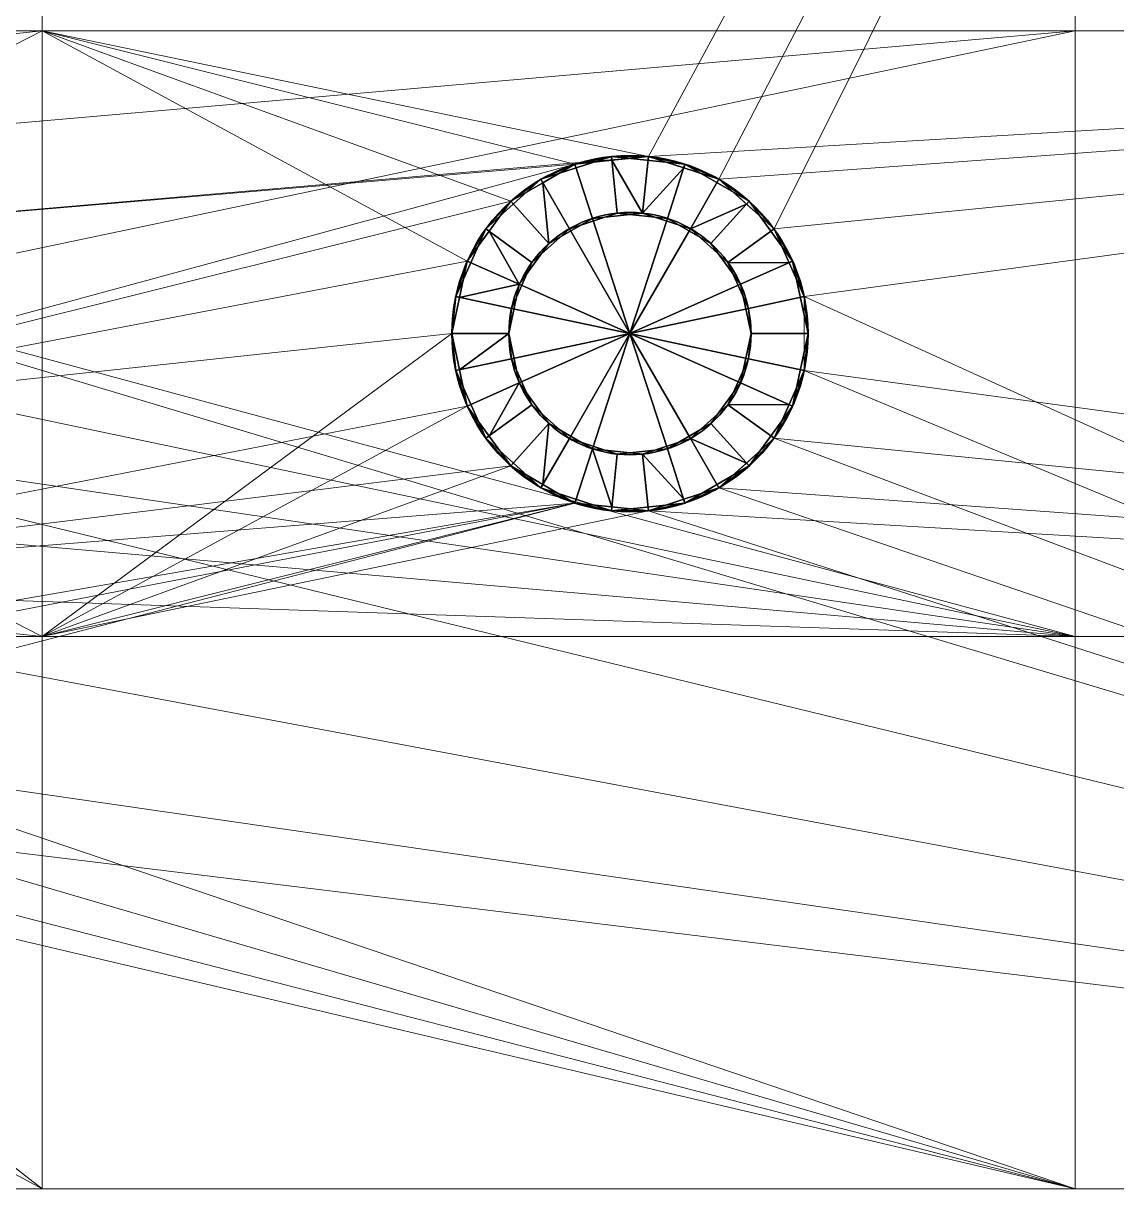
# Model space of a CAD drawing. Header units: millimetres. Extents: x -143 to 264, y -114 to 61.
# Drawn here: x 128.46 to 143.81, y -114.33 to -97.98 of the extents above; entities that cross this region are included whole.
import ezdxf

# ---------------------------------------------------------------- set-up
doc = ezdxf.new("R2010")
doc.units = ezdxf.units.MM
doc.layers.add('1', color=7, linetype='Continuous', true_color=0xffffff)

# ---------------------------------------------------------------- blocks, each defined once
blk = doc.blocks.new('UG_SURFACE_001')
at = {"layer": '1', "color": 60, "linetype": 'Continuous', "lineweight": 18}
for points in [[(22.854103, 15.526712), (21, 17.196152), (44.25, 79.999998)], [(44.25, 79.999998), (44.25, 7.75), (23.868885, 13.24747), (22.854103, 15.526712)], [(44.25, 79.999998), (97.000003, 79.999998), (97.000003, 7.75), (44.25, 7.75)], [(68.000004, 69.499999, 12), (21, 17.196152, 12), (22.854103, 15.526712, 12)], [(22.854103, 15.526712, 12), (23.868885, 13.24747, 12), (68.000004, 0, 12), (68.000004, 69.499999, 12)], [(68.000004, 0, 12), (23.868885, 13.24747, 12), (23.868885, 10.75253, 12)], [(23.868885, 10.75253), (23.868885, 13.24747), (44.25, 7.75)], [(68.000004, 0, 12), (23.868885, 10.75253, 12), (22.854103, 8.473288, 12)], [(22.854103, 8.473288), (23.868885, 10.75253), (44.25, 7.75)], [(22.854103, 8.473288, 12), (21, 6.803847, 12), (68.000004, 0, 12)], [(44.25, 7.75), (22.050809, 7.75), (22.854103, 8.473288)], [(21, 6.803847), (22.050809, 7.75), (44.25, 7.75), (44.25, 0)], [(44.25, 7.75), (97.000003, 7.75), (97.000003, 0), (44.25, 0)], [(68.000004, 0, 12), (21, 6.803847, 12), (18.62717, 6.032869, 12)], [(18.62717, 6.032869), (21, 6.803847), (44.25, 0)], [(18.62717, 6.032869, 12), (16.145898, 6.293661, 12), (0, 0, 12), (68.000004, 0, 12)], [(44.25, 0), (0, 0), (16.145898, 6.293661), (18.62717, 6.032869)], [(68.000004, 0, 12), (0, 0, 12), (0, 0), (44.25, 0)], [(44.25, 0), (97.000003, 0), (68.000004, 0, 12)]]:
    blk.add_3dface(points, dxfattribs=at)
blk = doc.blocks.new('stoika_4_BODY')
at = {"layer": '1', "color": 60, "linetype": 'Continuous', "lineweight": 18}
for p, q in [((68, 0, 12), (0, 0, 12)), ((0, 0), (165, 0))]:
    blk.add_line(p, q, dxfattribs=at)
blk.add_blockref('UG_SURFACE_001', (0, 0), dxfattribs=at)
blk = doc.blocks.new('UG_SURFACE_005')
at = {"layer": '1', "color": 252, "linetype": 'Continuous', "lineweight": 18}
for points in [[(37.227459, 150.377646, 13), (0, 159.999996, 13), (18.62717, 153.967127, 13)], [(68.000004, 159.999996, 13), (0, 159.999996, 13), (37.227459, 150.377646, 13), (38.26132, 150.486305, 13)], [(0, 159.999996, 13), (68.000004, 159.999996, 13), (68.000004, 159.999996), (29.750001, 159.999996)], [(29.750001, 159.999996), (0, 159.999996), (0, 159.999996, 13)], [(0, 159.999996), (29.750001, 159.999996), (18.62717, 153.967127), (16.145898, 153.706342)], [(21, 153.196156), (18.62717, 153.967127), (29.750001, 159.999996)], [(29.750001, 159.999996), (29.750001, 152.250007), (22.050809, 152.250007), (21, 153.196156)], [(29.750001, 159.999996), (68.000004, 159.999996), (68.000004, 152.250007), (29.750001, 152.250007)], [(38.26132, 150.486305, 13), (39.250001, 150.165066, 13), (68.000004, 159.999996, 13)], [(68.000004, 159.999996, 13), (39.250001, 150.165066, 13), (40.022541, 149.469465, 13)], [(68.000004, 90.499997, 13), (68.000004, 159.999996, 13), (40.445369, 147.48022, 13), (40.022541, 146.530539, 13)], [(40.022541, 149.469465, 13), (40.445369, 148.519784, 13), (68.000004, 159.999996, 13)], [(68.000004, 159.999996, 13), (40.445369, 148.519784, 13), (40.445369, 147.48022, 13)], [(18.62717, 153.967127, 13), (21, 153.196156, 13), (37.227459, 150.377646, 13)], [(37.227459, 150.377646, 13), (21, 153.196156, 13), (22.854103, 151.526704, 13)], [(22.854103, 151.526704), (22.050809, 152.250007), (29.750001, 152.250007)], [(29.750001, 152.250007), (23.868885, 149.247468), (22.854103, 151.526704)], [(29.750001, 152.250007), (29.750001, 143.749997), (23.868885, 146.752536), (23.868885, 149.247468)], [(29.750001, 152.250007), (68.000004, 152.250007), (38.26132, 150.486305)], [(29.750001, 143.749997), (29.750001, 152.250007), (35.500001, 148.000002), (35.716135, 146.983162)], [(29.750001, 152.250007), (37.227459, 150.377646), (36.327172, 149.857864)], [(36.327172, 149.857864), (35.716135, 149.016842), (29.750001, 152.250007)], [(38.26132, 150.486305), (37.227459, 150.377646), (29.750001, 152.250007)], [(35.716135, 149.016842), (35.500001, 148.000002), (29.750001, 152.250007)], [(68.000004, 152.250007), (39.250001, 150.165066), (38.26132, 150.486305)], [(40.022541, 149.469465), (39.250001, 150.165066), (68.000004, 152.250007)], [(68.000004, 152.250007), (40.445369, 148.519784), (40.022541, 149.469465)], [(68.000004, 152.250007), (68.000004, 143.749997), (40.445369, 147.48022), (40.445369, 148.519784)], [(22.854103, 151.526704, 13), (35.716135, 149.016842, 13), (36.327172, 149.857864, 13)], [(22.854103, 151.526704, 13), (23.868885, 149.247468, 13), (35.500001, 148.000002, 13), (35.716135, 149.016842, 13)], [(36.327172, 149.857864, 13), (37.227459, 150.377646, 13), (22.854103, 151.526704, 13)], [(38.26132, 150.486305), (38.26132, 150.486305, 13), (37.227459, 150.377646, 13), (37.227459, 150.377646)], [(39.250001, 150.165066), (39.250001, 150.165066, 13), (38.26132, 150.486305, 13), (38.26132, 150.486305)], [(37.227459, 150.377646), (37.227459, 150.377646, 13), (36.327172, 149.857864, 13), (36.327172, 149.857864)], [(40.022541, 149.469465), (40.022541, 149.469465, 13), (39.250001, 150.165066, 13), (39.250001, 150.165066)], [(36.327172, 149.857864), (36.327172, 149.857864, 13), (35.716135, 149.016842, 13), (35.716135, 149.016842)], [(40.445369, 148.519784), (40.445369, 148.519784, 13), (40.022541, 149.469465, 13), (40.022541, 149.469465)], [(23.868885, 149.247468, 13), (37.227459, 145.622358, 13), (36.327172, 146.14214, 13)], [(36.327172, 146.14214, 13), (35.716135, 146.983162, 13), (23.868885, 149.247468, 13)], [(35.716135, 146.983162, 13), (35.500001, 148.000002, 13), (23.868885, 149.247468, 13)], [(37.227459, 145.622358, 13), (23.868885, 149.247468, 13), (23.868885, 146.752536, 13)], [(35.716135, 149.016842), (35.716135, 149.016842, 13), (35.500001, 148.000002, 13), (35.500001, 148.000002)], [(40.445369, 147.48022), (40.445369, 147.48022, 13), (40.445369, 148.519784, 13), (40.445369, 148.519784)], [(35.500001, 148.000002), (35.500001, 148.000002, 13), (35.716135, 146.983162, 13), (35.716135, 146.983162)], [(40.022541, 146.530539), (40.022541, 146.530539, 13), (40.445369, 147.48022, 13), (40.445369, 147.48022)], [(40.022541, 146.530539), (40.445369, 147.48022), (68.000004, 143.749997)], [(29.750001, 143.749997), (35.716135, 146.983162), (36.327172, 146.14214)], [(35.716135, 146.983162), (35.716135, 146.983162, 13), (36.327172, 146.14214, 13), (36.327172, 146.14214)], [(38.26132, 145.513698, 13), (23.868885, 146.752536, 13), (22.854103, 144.473284, 13), (68.000004, 90.499997, 13)], [(22.854103, 144.473284), (23.868885, 146.752536), (29.750001, 143.749997)], [(23.868885, 146.752536, 13), (38.26132, 145.513698, 13), (37.227459, 145.622358, 13)], [(40.022541, 146.530539, 13), (39.250001, 145.834938, 13), (68.000004, 90.499997, 13)], [(39.250001, 145.834938), (39.250001, 145.834938, 13), (40.022541, 146.530539, 13), (40.022541, 146.530539)], [(68.000004, 143.749997), (39.250001, 145.834938), (40.022541, 146.530539)], [(36.327172, 146.14214), (37.227459, 145.622358), (29.750001, 143.749997)], [(36.327172, 146.14214), (36.327172, 146.14214, 13), (37.227459, 145.622358, 13), (37.227459, 145.622358)], [(68.000004, 90.499997, 13), (39.250001, 145.834938, 13), (38.26132, 145.513698, 13)], [(38.26132, 145.513698), (38.26132, 145.513698, 13), (39.250001, 145.834938, 13), (39.250001, 145.834938)], [(38.26132, 145.513698), (39.250001, 145.834938), (68.000004, 143.749997)], [(29.750001, 143.749997), (37.227459, 145.622358), (38.26132, 145.513698)], [(37.227459, 145.622358), (37.227459, 145.622358, 13), (38.26132, 145.513698, 13), (38.26132, 145.513698)], [(38.26132, 145.513698), (68.000004, 143.749997), (29.750001, 143.749997)], [(22.854103, 144.473284, 13), (21, 142.803848, 13), (68.000004, 90.499997, 13)], [(29.750001, 143.749997), (22.050809, 143.749997), (22.854103, 144.473284)], [(21, 142.803848), (22.050809, 143.749997), (29.750001, 143.749997), (29.750001, 79.999998)], [(29.750001, 143.749997), (68.000004, 143.749997), (68.000004, 79.999998), (29.750001, 79.999998)]]:
    blk.add_3dface(points, dxfattribs=at)
blk = doc.blocks.new('stoika_5_MODEL')
at = {"layer": '1', "color": 252, "linetype": 'Continuous', "lineweight": 18}
for p, q in [((0, 160, 13), (68, 160, 13)), ((165, 160), (0, 160))]:
    blk.add_line(p, q, dxfattribs=at)
at = {"layer": '1', "color": 252, "linetype": 'Continuous', "lineweight": 18, "extrusion": (0, 0, -1)}
for centre in [(-38, 148), (-38, 148, -13)]:
    blk.add_circle(centre, 2.5, dxfattribs=at)
at = {"layer": '1', "color": 252, "linetype": 'Continuous', "lineweight": 18}
blk.add_blockref('UG_SURFACE_005', (0, 0), dxfattribs=at)
blk = doc.blocks.new('UG_SURFACE_007')
at = {"layer": '1', "color": 60, "linetype": 'Continuous', "lineweight": 18}
for points in [[(120.750003, 159.999996, 9.5), (68.000004, 159.999996, 9.5), (68.000004, 152.250007, 9.5), (120.750003, 152.250007, 9.5)], [(68.000004, 159.999996), (120.750003, 159.999996), (120.750003, 152.250007), (68.000004, 152.250007)], [(120.750003, 159.999996), (68.000004, 159.999996), (68.000004, 159.999996, 9.5), (120.750003, 159.999996, 9.5)], [(120.750003, 159.999996, 9.5), (120.750003, 152.250007, 9.5), (142.833471, 152.250007, 9.5), (142.98521, 152.458876, 9.5)], [(142.98521, 152.458876, 9.5), (145.145893, 153.706342, 9.5), (120.750003, 159.999996, 9.5)], [(145.145893, 153.706342, 9.5), (147.627175, 153.967127, 9.5), (165.000007, 159.999996, 9.5), (120.750003, 159.999996, 9.5)], [(120.750003, 159.999996), (145.145893, 153.706342), (142.98521, 152.458876)], [(120.750003, 159.999996), (158.999994, 159.999996), (147.627175, 153.967127), (145.145893, 153.706342)], [(142.98521, 152.458876), (142.833471, 152.250007), (120.750003, 152.250007), (120.750003, 159.999996)], [(158.999994, 159.999996), (120.750003, 159.999996), (120.750003, 159.999996, 9.5), (165.000007, 159.999996, 9.5)], [(120.750003, 152.250007, 9.5), (68.000004, 152.250007, 9.5), (68.000004, 143.749997, 9.5), (120.750003, 143.749997, 9.5)], [(68.000004, 152.250007), (120.750003, 152.250007), (120.750003, 143.749997), (68.000004, 143.749997)], [(141.000003, 148.000002, 9.5), (141.518727, 150.440425, 9.5), (120.750003, 152.250007, 9.5), (120.750003, 143.749997, 9.5)], [(141.518727, 150.440425, 9.5), (142.833471, 152.250007, 9.5), (120.750003, 152.250007, 9.5)], [(120.750003, 152.250007), (141.518727, 150.440425), (141.000003, 148.000002)], [(120.750003, 152.250007), (142.833471, 152.250007), (141.518727, 150.440425)], [(141.000003, 148.000002), (141.518727, 145.559579), (120.750003, 143.749997), (120.750003, 152.250007)], [(120.750003, 143.749997, 9.5), (141.518727, 145.559579, 9.5), (141.000003, 148.000002, 9.5)], [(120.750003, 143.749997, 9.5), (142.833471, 143.749997, 9.5), (141.518727, 145.559579, 9.5)], [(141.518727, 145.559579), (142.833471, 143.749997), (120.750003, 143.749997)], [(120.750003, 143.749997, 9.5), (68.000004, 143.749997, 9.5), (68.000004, 79.999998, 9.5), (120.750003, 79.999998, 9.5)], [(68.000004, 143.749997), (120.750003, 143.749997), (120.750003, 79.999998), (68.000004, 79.999998)], [(142.98521, 143.541127, 9.5), (142.833471, 143.749997, 9.5), (120.750003, 143.749997, 9.5), (120.750003, 79.999998, 9.5)], [(120.750003, 79.999998), (120.750003, 143.749997), (142.833471, 143.749997), (142.98521, 143.541127)]]:
    blk.add_3dface(points, dxfattribs=at)
blk = doc.blocks.new('plohadka_pod_stoiku_4')
at = {"layer": '1', "color": 60, "linetype": 'Continuous', "lineweight": 18}
for p, q in [((0, 160, 9.5), (165, 160, 9.5)), ((165, 160), (0, 160))]:
    blk.add_line(p, q, dxfattribs=at)
blk.add_blockref('UG_SURFACE_007', (0, 0), dxfattribs=at)
blk = doc.blocks.new('UG_SURFACE_008')
at = {"layer": '1', "color": 60, "linetype": 'Continuous', "lineweight": 18}
for points in [[(0, 159.999996), (29.750001, 159.999996), (18.62717, 153.967127), (16.145898, 153.706342)], [(29.750001, 159.999996), (0, 159.999996), (6, 159.999996, 14.5), (29.750001, 159.999996, 14.5)], [(16.145898, 153.706342, 14.5), (18.62717, 153.967127, 14.5), (29.750001, 159.999996, 14.5), (6, 159.999996, 14.5)], [(29.750001, 159.999996, 14.5), (18.62717, 153.967127, 14.5), (21, 153.196156, 14.5)], [(21, 153.196156), (18.62717, 153.967127), (29.750001, 159.999996)], [(21, 153.196156, 14.5), (22.050809, 152.250007, 14.5), (29.750001, 152.250007, 14.5), (29.750001, 159.999996, 14.5)], [(29.750001, 159.999996), (29.750001, 152.250007), (22.050809, 152.250007), (21, 153.196156)], [(68.000004, 159.999996, 14.5), (29.750001, 159.999996, 14.5), (29.750001, 152.250007, 14.5), (68.000004, 152.250007, 14.5)], [(29.750001, 159.999996), (68.000004, 159.999996), (68.000004, 152.250007), (29.750001, 152.250007)], [(68.000004, 159.999996), (29.750001, 159.999996), (29.750001, 159.999996, 14.5), (68.000004, 159.999996, 14.5)], [(29.750001, 152.250007, 14.5), (22.050809, 152.250007, 14.5), (22.854103, 151.526704, 14.5)], [(22.854103, 151.526704), (22.050809, 152.250007), (29.750001, 152.250007)], [(22.854103, 151.526704, 14.5), (23.868885, 149.247468, 14.5), (29.750001, 152.250007, 14.5)], [(29.750001, 152.250007), (23.868885, 149.247468), (22.854103, 151.526704)], [(29.750001, 143.749997, 14.5), (29.750001, 152.250007, 14.5), (23.868885, 149.247468, 14.5), (23.868885, 146.752536, 14.5)], [(29.750001, 152.250007), (29.750001, 143.749997), (23.868885, 146.752536), (23.868885, 149.247468)], [(29.750001, 152.250007, 14.5), (35.716135, 149.016842, 14.5), (36.327172, 149.857864, 14.5)], [(29.750001, 152.250007, 14.5), (35.500001, 148.000002, 14.5), (35.716135, 149.016842, 14.5)], [(29.750001, 152.250007, 14.5), (37.227459, 150.377646, 14.5), (38.26132, 150.486305, 14.5)], [(35.716135, 146.983162, 14.5), (35.500001, 148.000002, 14.5), (29.750001, 152.250007, 14.5), (29.750001, 143.749997, 14.5)], [(38.26132, 150.486305, 14.5), (68.000004, 152.250007, 14.5), (29.750001, 152.250007, 14.5)], [(36.327172, 149.857864, 14.5), (37.227459, 150.377646, 14.5), (29.750001, 152.250007, 14.5)], [(29.750001, 152.250007), (68.000004, 152.250007), (38.26132, 150.486305)], [(29.750001, 143.749997), (29.750001, 152.250007), (35.500001, 148.000002), (35.716135, 146.983162)], [(29.750001, 152.250007), (37.227459, 150.377646), (36.327172, 149.857864)], [(36.327172, 149.857864), (35.716135, 149.016842), (29.750001, 152.250007)], [(38.26132, 150.486305), (37.227459, 150.377646), (29.750001, 152.250007)], [(35.716135, 149.016842), (35.500001, 148.000002), (29.750001, 152.250007)], [(38.26132, 150.486305, 14.5), (39.250001, 150.165066, 14.5), (68.000004, 152.250007, 14.5)], [(68.000004, 152.250007), (39.250001, 150.165066), (38.26132, 150.486305)], [(68.000004, 152.250007, 14.5), (39.250001, 150.165066, 14.5), (40.022541, 149.469465, 14.5)], [(40.022541, 149.469465), (39.250001, 150.165066), (68.000004, 152.250007)], [(40.022541, 149.469465, 14.5), (40.445369, 148.519784, 14.5), (68.000004, 152.250007, 14.5)], [(68.000004, 152.250007), (40.445369, 148.519784), (40.022541, 149.469465)], [(68.000004, 143.749997, 14.5), (68.000004, 152.250007, 14.5), (40.445369, 148.519784, 14.5), (40.445369, 147.48022, 14.5)], [(68.000004, 152.250007), (68.000004, 143.749997), (40.445369, 147.48022), (40.445369, 148.519784)], [(38.26132, 150.486305), (38.26132, 150.486305, 14.5), (37.227459, 150.377646, 14.5), (37.227459, 150.377646)], [(39.250001, 150.165066), (39.250001, 150.165066, 14.5), (38.26132, 150.486305, 14.5), (38.26132, 150.486305)], [(37.227459, 150.377646), (37.227459, 150.377646, 14.5), (36.327172, 149.857864, 14.5), (36.327172, 149.857864)], [(40.022541, 149.469465), (40.022541, 149.469465, 14.5), (39.250001, 150.165066, 14.5), (39.250001, 150.165066)], [(36.327172, 149.857864), (36.327172, 149.857864, 14.5), (35.716135, 149.016842, 14.5), (35.716135, 149.016842)], [(40.445369, 148.519784), (40.445369, 148.519784, 14.5), (40.022541, 149.469465, 14.5), (40.022541, 149.469465)], [(35.716135, 149.016842), (35.716135, 149.016842, 14.5), (35.500001, 148.000002, 14.5), (35.500001, 148.000002)], [(40.445369, 147.48022), (40.445369, 147.48022, 14.5), (40.445369, 148.519784, 14.5), (40.445369, 148.519784)], [(35.500001, 148.000002), (35.500001, 148.000002, 14.5), (35.716135, 146.983162, 14.5), (35.716135, 146.983162)], [(68.000004, 143.749997, 14.5), (40.445369, 147.48022, 14.5), (40.022541, 146.530539, 14.5)], [(40.022541, 146.530539), (40.445369, 147.48022), (68.000004, 143.749997)], [(40.022541, 146.530539), (40.022541, 146.530539, 14.5), (40.445369, 147.48022, 14.5), (40.445369, 147.48022)], [(36.327172, 146.14214, 14.5), (35.716135, 146.983162, 14.5), (29.750001, 143.749997, 14.5)], [(29.750001, 143.749997), (35.716135, 146.983162), (36.327172, 146.14214)], [(35.716135, 146.983162), (35.716135, 146.983162, 14.5), (36.327172, 146.14214, 14.5), (36.327172, 146.14214)], [(29.750001, 143.749997, 14.5), (23.868885, 146.752536, 14.5), (22.854103, 144.473284, 14.5)], [(22.854103, 144.473284), (23.868885, 146.752536), (29.750001, 143.749997)], [(40.022541, 146.530539, 14.5), (39.250001, 145.834938, 14.5), (68.000004, 143.749997, 14.5)], [(68.000004, 143.749997), (39.250001, 145.834938), (40.022541, 146.530539)], [(39.250001, 145.834938), (39.250001, 145.834938, 14.5), (40.022541, 146.530539, 14.5), (40.022541, 146.530539)], [(29.750001, 143.749997, 14.5), (37.227459, 145.622358, 14.5), (36.327172, 146.14214, 14.5)], [(36.327172, 146.14214), (37.227459, 145.622358), (29.750001, 143.749997)], [(36.327172, 146.14214), (36.327172, 146.14214, 14.5), (37.227459, 145.622358, 14.5), (37.227459, 145.622358)], [(68.000004, 143.749997, 14.5), (39.250001, 145.834938, 14.5), (38.26132, 145.513698, 14.5)], [(38.26132, 145.513698), (39.250001, 145.834938), (68.000004, 143.749997)], [(38.26132, 145.513698), (38.26132, 145.513698, 14.5), (39.250001, 145.834938, 14.5), (39.250001, 145.834938)], [(38.26132, 145.513698, 14.5), (37.227459, 145.622358, 14.5), (29.750001, 143.749997, 14.5)], [(29.750001, 143.749997), (37.227459, 145.622358), (38.26132, 145.513698)], [(37.227459, 145.622358), (37.227459, 145.622358, 14.5), (38.26132, 145.513698, 14.5), (38.26132, 145.513698)], [(29.750001, 143.749997, 14.5), (68.000004, 143.749997, 14.5), (38.26132, 145.513698, 14.5)], [(38.26132, 145.513698), (68.000004, 143.749997), (29.750001, 143.749997)], [(22.854103, 144.473284, 14.5), (22.050809, 143.749997, 14.5), (29.750001, 143.749997, 14.5)], [(29.750001, 143.749997), (22.050809, 143.749997), (22.854103, 144.473284)], [(29.750001, 79.999998, 14.5), (29.750001, 143.749997, 14.5), (22.050809, 143.749997, 14.5), (21, 142.803848, 14.5)], [(21, 142.803848), (22.050809, 143.749997), (29.750001, 143.749997), (29.750001, 79.999998)], [(68.000004, 143.749997, 14.5), (29.750001, 143.749997, 14.5), (29.750001, 79.999998, 14.5), (68.000004, 79.999998, 14.5)], [(29.750001, 143.749997), (68.000004, 143.749997), (68.000004, 79.999998), (29.750001, 79.999998)]]:
    blk.add_3dface(points, dxfattribs=at)
blk = doc.blocks.new('plohadka_pod_stoiku_5')
at = {"layer": '1', "color": 60, "linetype": 'Continuous', "lineweight": 18}
for p, q in [((0, 160, 14.5), (165, 160, 14.5)), ((165, 160), (0, 160))]:
    blk.add_line(p, q, dxfattribs=at)
at = {"layer": '1', "color": 60, "linetype": 'Continuous', "lineweight": 18, "extrusion": (0, 0, -1)}
for centre in [(-38, 148, -14.5), (-38, 148)]:
    blk.add_circle(centre, 2.5, dxfattribs=at)
at = {"layer": '1', "color": 60, "linetype": 'Continuous', "lineweight": 18}
blk.add_blockref('UG_SURFACE_008', (0, 0), dxfattribs=at)
blk = doc.blocks.new('UG_SURFACE_023')
at = {"layer": '1', "color": 30, "linetype": 'Continuous', "lineweight": 25}
for points in [[(-0.261321, 2.486305, 0.8), (-1.25, 2.165064, 0.8), (-0.772542, 2.377641, 29.200001)], [(-1.25, 2.165064, 0.8), (-0.261321, 2.486305, 0.8), (-0.177698, 1.690687), (-0.85, 1.472243)], [(-0.772542, 2.377641, 29.200001), (-0.255611, 2.431973, 29.200001), (-0.261321, 2.486305, 0.8)], [(0.772542, 2.377641, 0.8), (-0.261321, 2.486305, 0.8), (0.261321, 2.486305, 29.200001)], [(-0.261321, 2.486305, 0.8), (-0.255611, 2.431973, 29.200001), (0.261321, 2.486305, 29.200001)], [(-0.261321, 2.486305, 0.8), (0.772542, 2.377641, 0.8), (0.525329, 1.616796), (-0.177698, 1.690687)], [(0.177698, 1.690687, 29.999999), (0.261321, 2.486305, 29.200001), (-0.255611, 2.431973, 29.200001)], [(0.755661, 2.325684, 29.200001), (0.261321, 2.486305, 29.200001), (0.177698, 1.690687, 29.999999)], [(0.261321, 2.486305, 29.200001), (0.755661, 2.325684, 29.200001), (0.772542, 2.377641, 0.8)], [(-1.25, 2.165064, 0.8), (-1.222685, 2.117752, 29.200001), (-0.772542, 2.377641, 29.200001)], [(-1.137522, 1.263346, 29.999999), (-0.525329, 1.616796, 29.999999), (-0.772542, 2.377641, 29.200001), (-1.222685, 2.117752, 29.200001)], [(-0.255611, 2.431973, 29.200001), (-0.772542, 2.377641, 29.200001), (-0.525329, 1.616796, 29.999999), (0.177698, 1.690687, 29.999999)], [(0.177698, 1.690687, 29.999999), (0.85, 1.472243, 29.999999), (1.25, 2.165064, 29.200001), (0.755661, 2.325684, 29.200001)], [(0.772542, 2.377641, 0.8), (1.672826, 1.857862, 0.8), (1.137522, 1.263346), (0.525329, 1.616796)], [(0.772542, 2.377641, 0.8), (0.755661, 2.325684, 29.200001), (1.25, 2.165064, 29.200001)], [(1.672826, 1.857862, 0.8), (0.772542, 2.377641, 0.8), (1.25, 2.165064, 29.200001)], [(-1.25, 2.165064, 0.8), (-2.022543, 1.469463, 0.8), (-1.672826, 1.857862, 29.200001)], [(-2.022543, 1.469463, 0.8), (-1.25, 2.165064, 0.8), (-0.85, 1.472243), (-1.375329, 0.999235)], [(-1.672826, 1.857862, 29.200001), (-1.222685, 2.117752, 29.200001), (-1.25, 2.165064, 0.8)], [(1.636271, 1.817263, 29.200001), (1.25, 2.165064, 29.200001), (0.85, 1.472243, 29.999999)], [(1.25, 2.165064, 29.200001), (1.636271, 1.817263, 29.200001), (1.672826, 1.857862, 0.8)], [(-1.222685, 2.117752, 29.200001), (-1.672826, 1.857862, 29.200001), (-1.137522, 1.263346, 29.999999)], [(-2.022543, 1.469463, 0.8), (-1.978345, 1.437352, 29.200001), (-1.672826, 1.857862, 29.200001)], [(-1.553027, 0.691452, 29.999999), (-1.137522, 1.263346, 29.999999), (-1.672826, 1.857862, 29.200001), (-1.978345, 1.437352, 29.200001)], [(0.85, 1.472243, 29.999999), (1.375329, 0.999235, 29.999999), (2.022543, 1.469463, 29.200001), (1.636271, 1.817263, 29.200001)], [(1.672826, 1.857862, 0.8), (2.283864, 1.016842, 0.8), (1.553027, 0.691452), (1.137522, 1.263346)], [(1.672826, 1.857862, 0.8), (1.636271, 1.817263, 29.200001), (2.022543, 1.469463, 29.200001)], [(2.283864, 1.016842, 0.8), (1.672826, 1.857862, 0.8), (2.022543, 1.469463, 29.200001)], [(-0.85, 1.472243), (-0.177698, 1.690687), (0.525329, 1.616796), (0, 0)], [(0.85, 1.472243, 29.999999), (0.177698, 1.690687, 29.999999), (-0.525329, 1.616796, 29.999999), (0, 0, 29.999999)], [(0, 0), (-1.662851, 0.35345), (-1.375329, 0.999235), (-0.85, 1.472243)], [(-0.525329, 1.616796, 29.999999), (-1.137522, 1.263346, 29.999999), (-1.553027, 0.691452, 29.999999), (0, 0, 29.999999)], [(0.525329, 1.616796), (1.137522, 1.263346), (1.553027, 0.691452), (0, 0)], [(0, 0, 29.999999), (1.662851, 0.35345, 29.999999), (1.375329, 0.999235, 29.999999), (0.85, 1.472243, 29.999999)], [(-2.022543, 1.469463, 0.8), (-2.445369, 0.519779, 0.8), (-2.283864, 1.016842, 29.200001)], [(-2.445369, 0.519779, 0.8), (-2.022543, 1.469463, 0.8), (-1.375329, 0.999235), (-1.662851, 0.35345)], [(-2.283864, 1.016842, 29.200001), (-1.978345, 1.437352, 29.200001), (-2.022543, 1.469463, 0.8)], [(-1.978345, 1.437352, 29.200001), (-2.283864, 1.016842, 29.200001), (-1.553027, 0.691452, 29.999999)], [(2.233956, 0.994621, 29.200001), (2.022543, 1.469463, 29.200001), (1.375329, 0.999235, 29.999999)], [(2.022543, 1.469463, 29.200001), (2.233956, 0.994621, 29.200001), (2.283864, 1.016842, 0.8)], [(-2.445369, 0.519779, 0.8), (-2.391932, 0.508421, 29.200001), (-2.283864, 1.016842, 29.200001)], [(-1.553027, 0.691452, 29.999999), (-2.283864, 1.016842, 29.200001), (-2.391932, 0.508421, 29.200001)], [(1.375329, 0.999235, 29.999999), (1.662851, 0.35345, 29.999999), (2.445369, 0.519779, 29.200001), (2.233956, 0.994621, 29.200001)], [(2.283864, 1.016842, 0.8), (2.5, 0, 0.8), (1.7, 0), (1.553027, 0.691452)], [(2.283864, 1.016842, 0.8), (2.233956, 0.994621, 29.200001), (2.445369, 0.519779, 29.200001)], [(2.5, 0, 0.8), (2.283864, 1.016842, 0.8), (2.445369, 0.519779, 29.200001)], [(-2.391932, 0.508421, 29.200001), (-2.5, 0, 29.200001), (-1.7, 0, 29.999999), (-1.553027, 0.691452, 29.999999)], [(-1.553027, 0.691452, 29.999999), (-1.7, 0, 29.999999), (-1.553027, -0.691452, 29.999999), (0, 0, 29.999999)], [(1.553027, 0.691452), (1.7, 0), (1.553027, -0.691452), (0, 0)], [(-2.445369, 0.519779, 0.8), (-2.5, 0, 0.8), (-2.5, 0, 29.200001)], [(-2.5, 0, 29.200001), (-2.391932, 0.508421, 29.200001), (-2.445369, 0.519779, 0.8)], [(-2.5, 0, 0.8), (-2.445369, 0.519779, 0.8), (-1.662851, 0.35345), (-1.7, 0)], [(2.5, 0, 29.200001), (2.445369, 0.519779, 29.200001), (1.662851, 0.35345, 29.999999), (1.7, 0, 29.999999)], [(2.445369, 0.519779, 29.200001), (2.5, 0, 29.200001), (2.5, 0, 0.8)], [(-1.662851, -0.35345), (-1.7, 0), (-1.662851, 0.35345), (0, 0)], [(1.662851, -0.35345, 29.999999), (1.7, 0, 29.999999), (1.662851, 0.35345, 29.999999), (0, 0, 29.999999)], [(-1.7, 0, 29.999999), (-2.5, 0, 29.200001), (-2.391932, -0.508421, 29.200001)], [(-2.445369, -0.519779, 0.8), (-2.391932, -0.508421, 29.200001), (-2.5, 0, 29.200001)], [(-2.5, 0, 29.200001), (-2.5, 0, 0.8), (-2.445369, -0.519779, 0.8)], [(-1.7, 0), (-1.662851, -0.35345), (-2.445369, -0.519779, 0.8), (-2.5, 0, 0.8)], [(-2.391932, -0.508421, 29.200001), (-2.283864, -1.016842, 29.200001), (-1.553027, -0.691452, 29.999999), (-1.7, 0, 29.999999)], [(-0.85, -1.472243), (-1.375329, -0.999235), (-1.662851, -0.35345), (0, 0)], [(-1.553027, -0.691452, 29.999999), (-1.137522, -1.263346, 29.999999), (-0.525329, -1.616796, 29.999999), (0, 0, 29.999999)], [(0.525329, -1.616796), (-0.177698, -1.690687), (-0.85, -1.472243), (0, 0)], [(-0.525329, -1.616796, 29.999999), (0.177698, -1.690687, 29.999999), (0.85, -1.472243, 29.999999), (0, 0, 29.999999)], [(0.85, -1.472243, 29.999999), (1.375329, -0.999235, 29.999999), (1.662851, -0.35345, 29.999999), (0, 0, 29.999999)], [(1.553027, -0.691452), (1.137522, -1.263346), (0.525329, -1.616796), (0, 0)], [(2.5, 0, 0.8), (2.283864, -1.016842, 0.8), (1.553027, -0.691452), (1.7, 0)], [(1.7, 0, 29.999999), (1.662851, -0.35345, 29.999999), (2.445369, -0.519779, 29.200001), (2.5, 0, 29.200001)], [(2.445369, -0.519779, 29.200001), (2.283864, -1.016842, 0.8), (2.5, 0, 0.8)], [(2.5, 0, 0.8), (2.5, 0, 29.200001), (2.445369, -0.519779, 29.200001)], [(-2.022543, -1.469463, 0.8), (-2.445369, -0.519779, 0.8), (-1.662851, -0.35345), (-1.375329, -0.999235)], [(2.233956, -0.994621, 29.200001), (2.445369, -0.519779, 29.200001), (1.662851, -0.35345, 29.999999), (1.375329, -0.999235, 29.999999)], [(-2.283864, -1.016842, 29.200001), (-2.391932, -0.508421, 29.200001), (-2.445369, -0.519779, 0.8)], [(-2.283864, -1.016842, 29.200001), (-2.445369, -0.519779, 0.8), (-2.022543, -1.469463, 0.8)], [(2.445369, -0.519779, 29.200001), (2.233956, -0.994621, 29.200001), (2.283864, -1.016842, 0.8)], [(-1.553027, -0.691452, 29.999999), (-2.283864, -1.016842, 29.200001), (-1.978345, -1.437352, 29.200001)], [(-1.978345, -1.437352, 29.200001), (-1.672826, -1.857862, 29.200001), (-1.137522, -1.263346, 29.999999), (-1.553027, -0.691452, 29.999999)], [(2.283864, -1.016842, 0.8), (1.672826, -1.857862, 0.8), (1.137522, -1.263346), (1.553027, -0.691452)], [(-2.022543, -1.469463, 0.8), (-1.978345, -1.437352, 29.200001), (-2.283864, -1.016842, 29.200001)], [(-1.25, -2.165064, 0.8), (-2.022543, -1.469463, 0.8), (-1.375329, -0.999235), (-0.85, -1.472243)], [(1.636271, -1.817263, 29.200001), (2.022543, -1.469463, 29.200001), (1.375329, -0.999235, 29.999999), (0.85, -1.472243, 29.999999)], [(1.375329, -0.999235, 29.999999), (2.022543, -1.469463, 29.200001), (2.233956, -0.994621, 29.200001)], [(2.022543, -1.469463, 29.200001), (1.672826, -1.857862, 0.8), (2.283864, -1.016842, 0.8)], [(2.283864, -1.016842, 0.8), (2.233956, -0.994621, 29.200001), (2.022543, -1.469463, 29.200001)], [(-1.137522, -1.263346, 29.999999), (-1.672826, -1.857862, 29.200001), (-1.222685, -2.117752, 29.200001)], [(-1.222685, -2.117752, 29.200001), (-0.772542, -2.377641, 29.200001), (-0.525329, -1.616796, 29.999999), (-1.137522, -1.263346, 29.999999)], [(1.672826, -1.857862, 0.8), (0.772542, -2.377641, 0.8), (0.525329, -1.616796), (1.137522, -1.263346)], [(-1.672826, -1.857862, 29.200001), (-1.978345, -1.437352, 29.200001), (-2.022543, -1.469463, 0.8)], [(-1.672826, -1.857862, 29.200001), (-2.022543, -1.469463, 0.8), (-1.25, -2.165064, 0.8)], [(2.022543, -1.469463, 29.200001), (1.636271, -1.817263, 29.200001), (1.672826, -1.857862, 0.8)], [(-0.261321, -2.486305, 0.8), (-1.25, -2.165064, 0.8), (-0.85, -1.472243), (-0.177698, -1.690687)], [(-0.525329, -1.616796, 29.999999), (-0.772542, -2.377641, 29.200001), (-0.255611, -2.431973, 29.200001)], [(-0.255611, -2.431973, 29.200001), (0.261321, -2.486305, 29.200001), (0.177698, -1.690687, 29.999999), (-0.525329, -1.616796, 29.999999)], [(0.772542, -2.377641, 0.8), (-0.261321, -2.486305, 0.8), (-0.177698, -1.690687), (0.525329, -1.616796)], [(0.755661, -2.325684, 29.200001), (1.25, -2.165064, 29.200001), (0.85, -1.472243, 29.999999), (0.177698, -1.690687, 29.999999)], [(0.85, -1.472243, 29.999999), (1.25, -2.165064, 29.200001), (1.636271, -1.817263, 29.200001)], [(0.177698, -1.690687, 29.999999), (0.261321, -2.486305, 29.200001), (0.755661, -2.325684, 29.200001)], [(-1.25, -2.165064, 0.8), (-1.222685, -2.117752, 29.200001), (-1.672826, -1.857862, 29.200001)], [(1.25, -2.165064, 29.200001), (0.772542, -2.377641, 0.8), (1.672826, -1.857862, 0.8)], [(1.672826, -1.857862, 0.8), (1.636271, -1.817263, 29.200001), (1.25, -2.165064, 29.200001)], [(-0.772542, -2.377641, 29.200001), (-1.222685, -2.117752, 29.200001), (-1.25, -2.165064, 0.8)], [(-0.772542, -2.377641, 29.200001), (-1.25, -2.165064, 0.8), (-0.261321, -2.486305, 0.8)], [(1.25, -2.165064, 29.200001), (0.755661, -2.325684, 29.200001), (0.772542, -2.377641, 0.8)], [(-0.261321, -2.486305, 0.8), (-0.255611, -2.431973, 29.200001), (-0.772542, -2.377641, 29.200001)], [(0.261321, -2.486305, 29.200001), (-0.261321, -2.486305, 0.8), (0.772542, -2.377641, 0.8)], [(0.261321, -2.486305, 29.200001), (-0.255611, -2.431973, 29.200001), (-0.261321, -2.486305, 0.8)], [(0.772542, -2.377641, 0.8), (0.755661, -2.325684, 29.200001), (0.261321, -2.486305, 29.200001)]]:
    blk.add_3dface(points, dxfattribs=at)
blk = doc.blocks.new('1080-05x030')
at = {"layer": '1', "color": 30, "linetype": 'Continuous', "lineweight": 25, "extrusion": (0, 0, -1)}
blk.add_circle((0, 0, -29.2), 2.5, dxfattribs=at)
at = {"layer": '1', "color": 30, "linetype": 'Continuous', "lineweight": 25}
for centre, radius in [((0, 0, 0.8), 2.5), ((0, 0, 30), 1.7)]:
    blk.add_circle(centre, radius, dxfattribs=at)
at = {"layer": '1', "color": 30, "linetype": 'Continuous', "lineweight": 25, "extrusion": (3.51436e-15, 0, -1)}
blk.add_circle((0, 0), 1.7, dxfattribs=at)
at = {"layer": '1', "color": 30, "linetype": 'Continuous', "lineweight": 25}
blk.add_blockref('UG_SURFACE_023', (0, 0), dxfattribs=at)

msp = doc.modelspace()

# ---------------------------------------------------------------- block references
at = {"layer": '1', "color": 172, "linetype": 'Continuous', "lineweight": 18}
for name, p in [('stoika_4_BODY', (98.980148, -114.332485, -77.108293)), ('1080-05x030', (136.980148, -102.332485, -256.608293))]:
    msp.add_blockref(name, p, dxfattribs=at)
at = {"layer": '1', "color": 132, "linetype": 'Continuous', "lineweight": 18, "extrusion": (0, 0, -1), "rotation": 180}
msp.add_blockref('stoika_5_MODEL', (-98.980148, 45.667515, 241.108293), dxfattribs=at)
at = {"layer": '1', "color": 172, "linetype": 'Continuous', "lineweight": 18, "rotation": 180}
msp.add_blockref('plohadka_pod_stoiku_4', (263.980148, 45.667515, -86.608293), dxfattribs=at)
at = {"layer": '1', "color": 172, "linetype": 'Continuous', "lineweight": 18, "extrusion": (0, 0, -1), "rotation": 180}
msp.add_blockref('plohadka_pod_stoiku_5', (-98.980148, 45.667515, 226.608293), dxfattribs=at)

doc.saveas('drawing.dxf')
